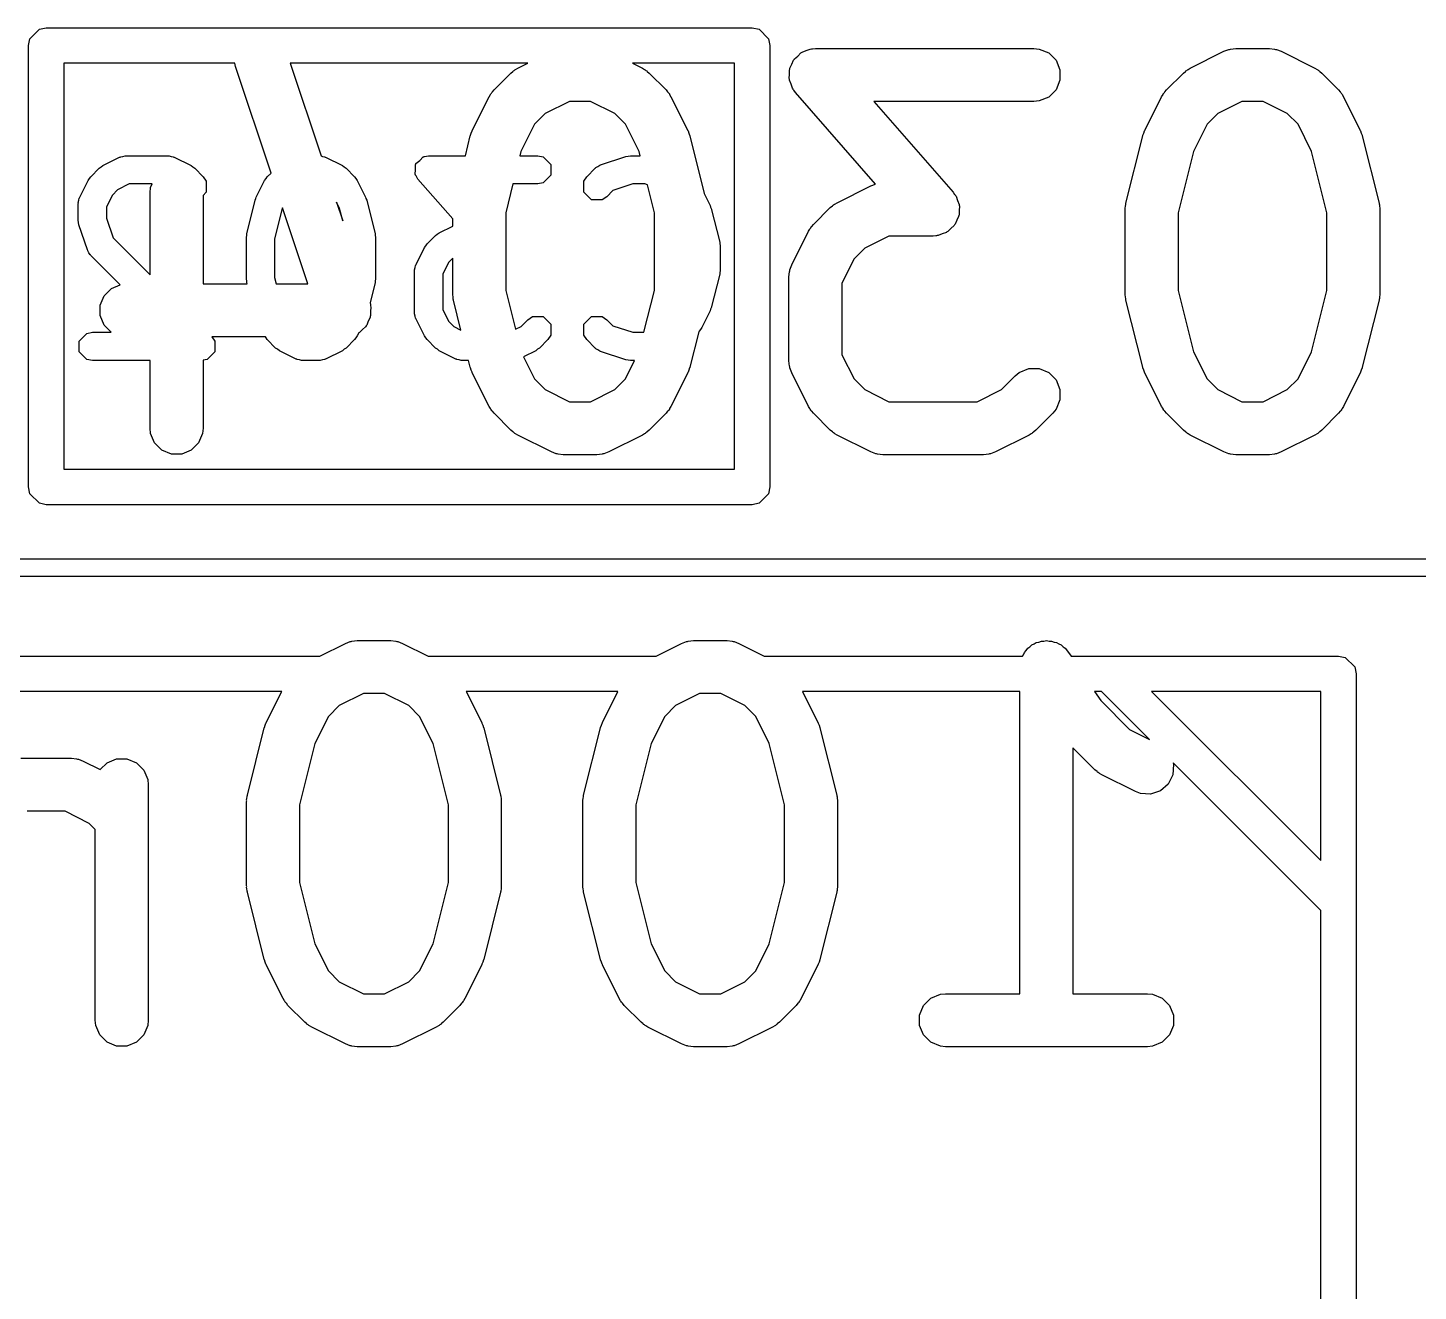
# Model space of a CAD drawing. Header units: inches. Extents: x 0.31 to 2.98, y 0.29 to 1.78.
# Drawn here: x 2.061 to 2.216, y 1.1838 to 1.3246 of the extents above; entities that cross this region are included whole.
import ezdxf

# ---------------------------------------------------------------- set-up
doc = ezdxf.new("R2010")
doc.units = ezdxf.units.IN
doc.header["$MEASUREMENT"] = 0
doc.layers.add('BLACK', color=250, linetype='CONTINUOUS')

msp = doc.modelspace()

# ---------------------------------------------------------------- linework, layer by layer
at = {"layer": 'BLACK', "linetype": 'CONTINUOUS'}
for p, q in [((2.06119, 1.32337), (2.06226, 1.32443)), ((2.06226, 1.32443), (2.06301, 1.32458)), ((2.06301, 1.32458), (2.14175, 1.32458)), ((2.14175, 1.32458), (2.14251, 1.32443)), ((2.14251, 1.32443), (2.14357, 1.32337)), ((2.06104, 1.32261), (2.06119, 1.32337)), ((2.06104, 1.2734), (2.06104, 1.32261)), ((2.14357, 1.32337), (2.14372, 1.32261)), ((2.14372, 1.32261), (2.14372, 1.2734)), ((2.14616, 1.32052), (2.14634, 1.32096)), ((2.14634, 1.32096), (2.14641, 1.32104)), ((2.14641, 1.32104), (2.14646, 1.32112)), ((2.14646, 1.32112), (2.14682, 1.32144)), ((2.14682, 1.32144), (2.14716, 1.32178)), ((2.14716, 1.32178), (2.14725, 1.32182)), ((2.14725, 1.32182), (2.14733, 1.32188)), ((2.14733, 1.32188), (2.14778, 1.32204)), ((2.14778, 1.32204), (2.14822, 1.32222)), ((2.14822, 1.32222), (2.14836, 1.32223)), ((2.14836, 1.32223), (2.14842, 1.32225)), ((2.14842, 1.32225), (2.14849, 1.32225)), ((2.14849, 1.32225), (2.1488, 1.32228)), ((2.1488, 1.32228), (2.17317, 1.32228)), ((2.17317, 1.32228), (2.17375, 1.32222)), ((2.17375, 1.32222), (2.17481, 1.32178)), ((2.17481, 1.32178), (2.17563, 1.32096)), ((2.17563, 1.32096), (2.17607, 1.3199)), ((2.1906, 1.32009), (2.19435, 1.32197)), ((2.19435, 1.32197), (2.19489, 1.32217)), ((2.19489, 1.32217), (2.19499, 1.32218)), ((2.19499, 1.32218), (2.19509, 1.32222)), ((2.19509, 1.32222), (2.19567, 1.32228)), ((2.19567, 1.32228), (2.19942, 1.32228)), ((2.19942, 1.32228), (2.19999, 1.32222)), ((2.19999, 1.32222), (2.20009, 1.32218)), ((2.20009, 1.32218), (2.2002, 1.32217)), ((2.2002, 1.32217), (2.20074, 1.32197)), ((2.20074, 1.32197), (2.20449, 1.32009)), ((2.08404, 1.32065), (2.06498, 1.32065)), ((2.06498, 1.32065), (2.06498, 1.27537)), ((2.08413, 1.32027), (2.08404, 1.32065)), ((2.08809, 1.3084), (2.08413, 1.32027)), ((2.11672, 1.32065), (2.09023, 1.32065)), ((2.09023, 1.32065), (2.09368, 1.3103)), ((2.11296, 1.31766), (2.11484, 1.31954)), ((2.11484, 1.31954), (2.11507, 1.31972)), ((2.11507, 1.31972), (2.11512, 1.31978)), ((2.11512, 1.31978), (2.11521, 1.31984)), ((2.11521, 1.31984), (2.11529, 1.3199)), ((2.11529, 1.3199), (2.11536, 1.31993)), ((2.11536, 1.31993), (2.11561, 1.32009)), ((2.11561, 1.32009), (2.11672, 1.32065)), ((2.12839, 1.32065), (2.1295, 1.32009)), ((2.13978, 1.32065), (2.12839, 1.32065)), ((2.1295, 1.32009), (2.12974, 1.31993)), ((2.12974, 1.31993), (2.12982, 1.3199)), ((2.12982, 1.3199), (2.1299, 1.31984)), ((2.1299, 1.31984), (2.12999, 1.31978)), ((2.12999, 1.31978), (2.13004, 1.31972)), ((2.13004, 1.31972), (2.13026, 1.31954)), ((2.13026, 1.31954), (2.13214, 1.31766)), ((2.13978, 1.27537), (2.13978, 1.32065)), ((2.14587, 1.31894), (2.1459, 1.31942)), ((2.1459, 1.3199), (2.14594, 1.31999)), ((2.1459, 1.31942), (2.1459, 1.3199)), ((2.14594, 1.31999), (2.14595, 1.32009)), ((2.14595, 1.32009), (2.14616, 1.32052)), ((2.17607, 1.3199), (2.17607, 1.31875)), ((2.18796, 1.31766), (2.18983, 1.31954)), ((2.18983, 1.31954), (2.19006, 1.31972)), ((2.19006, 1.31972), (2.19011, 1.31978)), ((2.19011, 1.31978), (2.1902, 1.31984)), ((2.1902, 1.31984), (2.19028, 1.3199)), ((2.19028, 1.3199), (2.19035, 1.31993)), ((2.19035, 1.31993), (2.1906, 1.32009)), ((2.20449, 1.32009), (2.20474, 1.31993)), ((2.20474, 1.31993), (2.20481, 1.3199)), ((2.20481, 1.3199), (2.20489, 1.31984)), ((2.20489, 1.31984), (2.20498, 1.31978)), ((2.20498, 1.31978), (2.20503, 1.31972)), ((2.20503, 1.31972), (2.20525, 1.31954)), ((2.20525, 1.31954), (2.20713, 1.31766)), ((2.1459, 1.31885), (2.14587, 1.31894)), ((2.1459, 1.31875), (2.1459, 1.31885)), ((2.14609, 1.31831), (2.1459, 1.31875)), ((2.14624, 1.31785), (2.14609, 1.31831)), ((2.14632, 1.31774), (2.14624, 1.31785)), ((2.17607, 1.31875), (2.17563, 1.31768)), ((2.11054, 1.31315), (2.11241, 1.3169)), ((2.11241, 1.3169), (2.11257, 1.31714)), ((2.11257, 1.31714), (2.1126, 1.31722)), ((2.1126, 1.31722), (2.11266, 1.3173)), ((2.11266, 1.3173), (2.11272, 1.31739)), ((2.11272, 1.31739), (2.11278, 1.31744)), ((2.11278, 1.31744), (2.11296, 1.31766)), ((2.12137, 1.31637), (2.11868, 1.31502)), ((2.12373, 1.31637), (2.12137, 1.31637)), ((2.12643, 1.31502), (2.12373, 1.31637)), ((2.13214, 1.31766), (2.13232, 1.31744)), ((2.13232, 1.31744), (2.13238, 1.31739)), ((2.13238, 1.31739), (2.13244, 1.3173)), ((2.13244, 1.3173), (2.13251, 1.31722)), ((2.13251, 1.31722), (2.13254, 1.31714)), ((2.13254, 1.31714), (2.13269, 1.3169)), ((2.13269, 1.3169), (2.13457, 1.31315)), ((2.14634, 1.31768), (2.14632, 1.31774)), ((2.1464, 1.31763), (2.14634, 1.31768)), ((2.14658, 1.31738), (2.1464, 1.31763)), ((2.15551, 1.30717), (2.14658, 1.31738)), ((2.17317, 1.31637), (2.15531, 1.31637)), ((2.15531, 1.31637), (2.16414, 1.30627)), ((2.17375, 1.31643), (2.17317, 1.31637)), ((2.17481, 1.31687), (2.17375, 1.31643)), ((2.17563, 1.31768), (2.17481, 1.31687)), ((2.18553, 1.31315), (2.1874, 1.3169)), ((2.1874, 1.3169), (2.18756, 1.31714)), ((2.18756, 1.31714), (2.18759, 1.31722)), ((2.18759, 1.31722), (2.18765, 1.3173)), ((2.18765, 1.3173), (2.18771, 1.31739)), ((2.18771, 1.31739), (2.18777, 1.31744)), ((2.18777, 1.31744), (2.18796, 1.31766)), ((2.19636, 1.31637), (2.19367, 1.31502)), ((2.19872, 1.31637), (2.19636, 1.31637)), ((2.20142, 1.31502), (2.19872, 1.31637)), ((2.20713, 1.31766), (2.20732, 1.31744)), ((2.20732, 1.31744), (2.20737, 1.31739)), ((2.20737, 1.31739), (2.20743, 1.3173)), ((2.20743, 1.3173), (2.2075, 1.31722)), ((2.2075, 1.31722), (2.20753, 1.31714)), ((2.20753, 1.31714), (2.20768, 1.3169)), ((2.20768, 1.3169), (2.20956, 1.31315)), ((2.11868, 1.31502), (2.11748, 1.31383)), ((2.12762, 1.31383), (2.12643, 1.31502)), ((2.19367, 1.31502), (2.19247, 1.31383)), ((2.20261, 1.31383), (2.20142, 1.31502)), ((2.11748, 1.31383), (2.11596, 1.31079)), ((2.12914, 1.31079), (2.12762, 1.31383)), ((2.19247, 1.31383), (2.19095, 1.31079)), ((2.20413, 1.31079), (2.20261, 1.31383)), ((2.10976, 1.31033), (2.11031, 1.31254)), ((2.11031, 1.31254), (2.11033, 1.31258)), ((2.11033, 1.31261), (2.11042, 1.31284)), ((2.11033, 1.31258), (2.11033, 1.31261)), ((2.11042, 1.31284), (2.11051, 1.31309)), ((2.11051, 1.31309), (2.11052, 1.3131)), ((2.11052, 1.3131), (2.11054, 1.31315)), ((2.13457, 1.31315), (2.13458, 1.3131)), ((2.13458, 1.3131), (2.1346, 1.31309)), ((2.1346, 1.31309), (2.13468, 1.31285)), ((2.13468, 1.31285), (2.13477, 1.31261)), ((2.13477, 1.31261), (2.13478, 1.31258)), ((2.13478, 1.31258), (2.13479, 1.31254)), ((2.13479, 1.31254), (2.1364, 1.30611)), ((2.18343, 1.30504), (2.1853, 1.31254)), ((2.1853, 1.31254), (2.18532, 1.31258)), ((2.18532, 1.31261), (2.18541, 1.31284)), ((2.18532, 1.31258), (2.18532, 1.31261)), ((2.18541, 1.31284), (2.1855, 1.31309)), ((2.1855, 1.31309), (2.18551, 1.3131)), ((2.18551, 1.3131), (2.18553, 1.31315)), ((2.20956, 1.31315), (2.20957, 1.3131)), ((2.20957, 1.3131), (2.20959, 1.31309)), ((2.20959, 1.31309), (2.20967, 1.31285)), ((2.20967, 1.31285), (2.20976, 1.31261)), ((2.20976, 1.31261), (2.20977, 1.31258)), ((2.20977, 1.31258), (2.20978, 1.31254)), ((2.20978, 1.31254), (2.21166, 1.30504)), ((2.06934, 1.30922), (2.07121, 1.31016)), ((2.07121, 1.31016), (2.07129, 1.31018)), ((2.07129, 1.31018), (2.07132, 1.31021)), ((2.07132, 1.31021), (2.07156, 1.31025)), ((2.07156, 1.31025), (2.07181, 1.31032)), ((2.07181, 1.31032), (2.07184, 1.31031)), ((2.07184, 1.31031), (2.07192, 1.31033)), ((2.07192, 1.31033), (2.07661, 1.31033)), ((2.07661, 1.31033), (2.07668, 1.31031)), ((2.07668, 1.31031), (2.07672, 1.31032)), ((2.07672, 1.31032), (2.07696, 1.31025)), ((2.07696, 1.31025), (2.07721, 1.31021)), ((2.07721, 1.31021), (2.07723, 1.31018)), ((2.07723, 1.31018), (2.07731, 1.31016)), ((2.07731, 1.31016), (2.07918, 1.30922)), ((2.09368, 1.3103), (2.09383, 1.31025)), ((2.09383, 1.31025), (2.09408, 1.31021)), ((2.09408, 1.31021), (2.09411, 1.31018)), ((2.09411, 1.31018), (2.09418, 1.31016)), ((2.09418, 1.31016), (2.09606, 1.30922)), ((2.10467, 1.30981), (2.10506, 1.31021)), ((2.10506, 1.31021), (2.10513, 1.31022)), ((2.10513, 1.31022), (2.10516, 1.31024)), ((2.10516, 1.31024), (2.10522, 1.31024)), ((2.10522, 1.31024), (2.10566, 1.31033)), ((2.10566, 1.31033), (2.10976, 1.31033)), ((2.11596, 1.31079), (2.11585, 1.31033)), ((2.11585, 1.31033), (2.11785, 1.31033)), ((2.11785, 1.31033), (2.11845, 1.31021)), ((2.11845, 1.31021), (2.1193, 1.30935)), ((2.12485, 1.30931), (2.12766, 1.31024)), ((2.12766, 1.31024), (2.12791, 1.31028)), ((2.12791, 1.31028), (2.12816, 1.31033)), ((2.12816, 1.31033), (2.12926, 1.31033)), ((2.12926, 1.31033), (2.12914, 1.31079)), ((2.19095, 1.31079), (2.18925, 1.30396)), ((2.20584, 1.30396), (2.20413, 1.31079)), ((2.06799, 1.30799), (2.06893, 1.30893)), ((2.06893, 1.30893), (2.06914, 1.30907)), ((2.06914, 1.30907), (2.06934, 1.30922)), ((2.07918, 1.30922), (2.07938, 1.30907)), ((2.07938, 1.30907), (2.07959, 1.30893)), ((2.07959, 1.30893), (2.08053, 1.30799)), ((2.09606, 1.30922), (2.09626, 1.30907)), ((2.09626, 1.30907), (2.09647, 1.30893)), ((2.09647, 1.30893), (2.0974, 1.30799)), ((2.10417, 1.30825), (2.10421, 1.3088)), ((2.10421, 1.30935), (2.10425, 1.30939)), ((2.10421, 1.3088), (2.10421, 1.30935)), ((2.10425, 1.30945), (2.10467, 1.30981)), ((2.10425, 1.30939), (2.10425, 1.30945)), ((2.1193, 1.30935), (2.1193, 1.30815)), ((2.1233, 1.30799), (2.12424, 1.30893)), ((2.12424, 1.30893), (2.1243, 1.30897)), ((2.1243, 1.30897), (2.12432, 1.309)), ((2.12432, 1.309), (2.12454, 1.30913)), ((2.12454, 1.30913), (2.12475, 1.30927)), ((2.12475, 1.30927), (2.12478, 1.30927)), ((2.12478, 1.30927), (2.12485, 1.30931)), ((2.06676, 1.30571), (2.0677, 1.30758)), ((2.0677, 1.30758), (2.06785, 1.30778)), ((2.06785, 1.30778), (2.06799, 1.30799)), ((2.07229, 1.30718), (2.07098, 1.30652)), ((2.07483, 1.30718), (2.07229, 1.30718)), ((2.07466, 1.30678), (2.07483, 1.30718)), ((2.08053, 1.30799), (2.08087, 1.30748)), ((2.08087, 1.30748), (2.08087, 1.30627)), ((2.08645, 1.30571), (2.08738, 1.30758)), ((2.08738, 1.30758), (2.08754, 1.30778)), ((2.08754, 1.30778), (2.08768, 1.30799)), ((2.08768, 1.30799), (2.08809, 1.3084)), ((2.0974, 1.30799), (2.09754, 1.30778)), ((2.09754, 1.30778), (2.0977, 1.30758)), ((2.0977, 1.30758), (2.09864, 1.30571)), ((2.10421, 1.30818), (2.10417, 1.30825)), ((2.10421, 1.30815), (2.10421, 1.30818)), ((2.10426, 1.3081), (2.10421, 1.30815)), ((2.10448, 1.30771), (2.10426, 1.3081)), ((2.10835, 1.30329), (2.10448, 1.30771)), ((2.11506, 1.30718), (2.11426, 1.30396)), ((2.11785, 1.30718), (2.11506, 1.30718)), ((2.11845, 1.3073), (2.11785, 1.30718)), ((2.1193, 1.30815), (2.11845, 1.3073)), ((2.12296, 1.30748), (2.1233, 1.30799)), ((2.12296, 1.30627), (2.12296, 1.30748)), ((2.12842, 1.30718), (2.1262, 1.30644)), ((2.12978, 1.30718), (2.12842, 1.30718)), ((2.13007, 1.30708), (2.12978, 1.30718)), ((2.13085, 1.30396), (2.13007, 1.30708)), ((2.15498, 1.30697), (2.15551, 1.30717)), ((2.06666, 1.30536), (2.06671, 1.3056)), ((2.06671, 1.3056), (2.06674, 1.30563)), ((2.06674, 1.30563), (2.06676, 1.30571)), ((2.0704, 1.30594), (2.06974, 1.30463)), ((2.07098, 1.30652), (2.0704, 1.30594)), ((2.0746, 1.3062), (2.07466, 1.30678)), ((2.0746, 1.29704), (2.0746, 1.3062)), ((2.08087, 1.30627), (2.08051, 1.30591)), ((2.08051, 1.30591), (2.08051, 1.29603)), ((2.08633, 1.30538), (2.0864, 1.30554)), ((2.0864, 1.30554), (2.08645, 1.30571)), ((2.09864, 1.30571), (2.09868, 1.30554)), ((2.09868, 1.30554), (2.09876, 1.30538)), ((2.12381, 1.30542), (2.12296, 1.30627)), ((2.12553, 1.30576), (2.12501, 1.30542)), ((2.1262, 1.30644), (2.12553, 1.30576)), ((2.1364, 1.30611), (2.13707, 1.30477)), ((2.15123, 1.30509), (2.15498, 1.30697)), ((2.16414, 1.30627), (2.16432, 1.30602)), ((2.16432, 1.30602), (2.16438, 1.30597)), ((2.16438, 1.30597), (2.1644, 1.30591)), ((2.1644, 1.30591), (2.16448, 1.3058)), ((2.16448, 1.3058), (2.16463, 1.30535)), ((2.06659, 1.305), (2.06661, 1.30508)), ((2.06659, 1.30313), (2.06659, 1.305)), ((2.0666, 1.30511), (2.06666, 1.30536)), ((2.06661, 1.30508), (2.0666, 1.30511)), ((2.06974, 1.30463), (2.06974, 1.30338)), ((2.08539, 1.30163), (2.08633, 1.30538)), ((2.08934, 1.30445), (2.08849, 1.30106)), ((2.08938, 1.30453), (2.08934, 1.30445)), ((2.09221, 1.29603), (2.08938, 1.30453)), ((2.09574, 1.30445), (2.0954, 1.30514)), ((2.0954, 1.30514), (2.09609, 1.30307)), ((2.09609, 1.30307), (2.09574, 1.30445)), ((2.09876, 1.30538), (2.09969, 1.30163)), ((2.11426, 1.30396), (2.11426, 1.29532)), ((2.12501, 1.30542), (2.12381, 1.30542)), ((2.13085, 1.29532), (2.13085, 1.30396)), ((2.13707, 1.30477), (2.13711, 1.3046)), ((2.13711, 1.3046), (2.13719, 1.30445)), ((2.13719, 1.30445), (2.13813, 1.3007)), ((2.14859, 1.30266), (2.15046, 1.30454)), ((2.15046, 1.30454), (2.15069, 1.30473)), ((2.15069, 1.30473), (2.15074, 1.30478)), ((2.15074, 1.30478), (2.15083, 1.30484)), ((2.15083, 1.30484), (2.15091, 1.30491)), ((2.15091, 1.30491), (2.15098, 1.30494)), ((2.15098, 1.30494), (2.15123, 1.30509)), ((2.16463, 1.30535), (2.16482, 1.3049)), ((2.16482, 1.3049), (2.16482, 1.3048)), ((2.16482, 1.3048), (2.16485, 1.30471)), ((2.16485, 1.30471), (2.16482, 1.30423)), ((2.16482, 1.30423), (2.16482, 1.30375)), ((2.18334, 1.30447), (2.18338, 1.30469)), ((2.18335, 1.30443), (2.18334, 1.30447)), ((2.18334, 1.30433), (2.18335, 1.30443)), ((2.18334, 1.29495), (2.18334, 1.30433)), ((2.18338, 1.30469), (2.1834, 1.3049)), ((2.1834, 1.3049), (2.18341, 1.30494)), ((2.18341, 1.30494), (2.18343, 1.30504)), ((2.18925, 1.30396), (2.18925, 1.29532)), ((2.20584, 1.29532), (2.20584, 1.30396)), ((2.21166, 1.30504), (2.21167, 1.30494)), ((2.21167, 1.30494), (2.21169, 1.3049)), ((2.21169, 1.3049), (2.21171, 1.30469)), ((2.21171, 1.30469), (2.21174, 1.30447)), ((2.21174, 1.30447), (2.21173, 1.30443)), ((2.21173, 1.30443), (2.21174, 1.30433)), ((2.21174, 1.30433), (2.21174, 1.29495)), ((2.06664, 1.30288), (2.06659, 1.30313)), ((2.06667, 1.30263), (2.06664, 1.30288)), ((2.06761, 1.29982), (2.06667, 1.30263)), ((2.06974, 1.30338), (2.07048, 1.30116)), ((2.10683, 1.30172), (2.10835, 1.30248)), ((2.10835, 1.30248), (2.10835, 1.30329)), ((2.14828, 1.3023), (2.14834, 1.30239)), ((2.14834, 1.30239), (2.1484, 1.30244)), ((2.1484, 1.30244), (2.14859, 1.30266)), ((2.16426, 1.30253), (2.1639, 1.30221)), ((2.16431, 1.30262), (2.16426, 1.30253)), ((2.16438, 1.30269), (2.16431, 1.30262)), ((2.16456, 1.30313), (2.16438, 1.30269)), ((2.16477, 1.30356), (2.16456, 1.30313)), ((2.16478, 1.30366), (2.16477, 1.30356)), ((2.16482, 1.30375), (2.16478, 1.30366)), ((2.07048, 1.30116), (2.0746, 1.29704)), ((2.08534, 1.30125), (2.08538, 1.30144)), ((2.08534, 1.29656), (2.08534, 1.30125)), ((2.08538, 1.30144), (2.08539, 1.30163)), ((2.08849, 1.30106), (2.08849, 1.29676)), ((2.09969, 1.30163), (2.0997, 1.30144)), ((2.0997, 1.30144), (2.09974, 1.30125)), ((2.09974, 1.30125), (2.09974, 1.29656)), ((2.10549, 1.30049), (2.10643, 1.30143)), ((2.10643, 1.30143), (2.10663, 1.30157)), ((2.10663, 1.30157), (2.10683, 1.30172)), ((2.14616, 1.29815), (2.14803, 1.3019)), ((2.14803, 1.3019), (2.14819, 1.30215)), ((2.14819, 1.30215), (2.14822, 1.30222)), ((2.14822, 1.30222), (2.14828, 1.3023)), ((2.15699, 1.30137), (2.1543, 1.30002)), ((2.16192, 1.30137), (2.15699, 1.30137)), ((2.16223, 1.3014), (2.16192, 1.30137)), ((2.1623, 1.3014), (2.16223, 1.3014)), ((2.16236, 1.30142), (2.1623, 1.3014)), ((2.1625, 1.30143), (2.16236, 1.30142)), ((2.16294, 1.30161), (2.1625, 1.30143)), ((2.1634, 1.30177), (2.16294, 1.30161)), ((2.16347, 1.30183), (2.1634, 1.30177)), ((2.16356, 1.30187), (2.16347, 1.30183)), ((2.1639, 1.30221), (2.16356, 1.30187)), ((2.06765, 1.29975), (2.06761, 1.29982)), ((2.06765, 1.29971), (2.06765, 1.29975)), ((2.06779, 1.2995), (2.06765, 1.29971)), ((2.06792, 1.29928), (2.06779, 1.2995)), ((2.06795, 1.29927), (2.06792, 1.29928)), ((2.06799, 1.2992), (2.06795, 1.29927)), ((2.10426, 1.29821), (2.10519, 1.30008)), ((2.10519, 1.30008), (2.10535, 1.30028)), ((2.10535, 1.30028), (2.10549, 1.30049)), ((2.13813, 1.3007), (2.13813, 1.3005)), ((2.13813, 1.3005), (2.13817, 1.30031)), ((2.13817, 1.30031), (2.13817, 1.2975)), ((2.1543, 1.30002), (2.1531, 1.29883)), ((2.07126, 1.29593), (2.06799, 1.2992)), ((2.10409, 1.29761), (2.10416, 1.29786)), ((2.10416, 1.29786), (2.10421, 1.2981)), ((2.10421, 1.2981), (2.10423, 1.29813)), ((2.10423, 1.29813), (2.10426, 1.29821)), ((2.1079, 1.29844), (2.10724, 1.29713)), ((2.10835, 1.2989), (2.1079, 1.29844)), ((2.10835, 1.29495), (2.10835, 1.2989)), ((2.14595, 1.29761), (2.14616, 1.29815)), ((2.1531, 1.29883), (2.15175, 1.29613)), ((2.08538, 1.29638), (2.08534, 1.29656)), ((2.08539, 1.29618), (2.08538, 1.29638)), ((2.08543, 1.29603), (2.08539, 1.29618)), ((2.08849, 1.29676), (2.08867, 1.29603)), ((2.09969, 1.29618), (2.09913, 1.29392)), ((2.0997, 1.29638), (2.09969, 1.29618)), ((2.09974, 1.29656), (2.0997, 1.29638)), ((2.1041, 1.29758), (2.10409, 1.29761)), ((2.10409, 1.2975), (2.1041, 1.29758)), ((2.10409, 1.29281), (2.10409, 1.2975)), ((2.10724, 1.29713), (2.10724, 1.29319)), ((2.13813, 1.29712), (2.13719, 1.29337)), ((2.13817, 1.2975), (2.13813, 1.29731)), ((2.13813, 1.29731), (2.13813, 1.29712)), ((2.14585, 1.29683), (2.1459, 1.2974)), ((2.14585, 1.28745), (2.14585, 1.29683)), ((2.1459, 1.2974), (2.14594, 1.2975)), ((2.14594, 1.2975), (2.14595, 1.29761)), ((2.06904, 1.29365), (2.06948, 1.29472)), ((2.06948, 1.29472), (2.07029, 1.29553)), ((2.07029, 1.29553), (2.07126, 1.29593)), ((2.08051, 1.29603), (2.08543, 1.29603)), ((2.08867, 1.29603), (2.09221, 1.29603)), ((2.10836, 1.29485), (2.10835, 1.29495)), ((2.10835, 1.29481), (2.10836, 1.29485)), ((2.10839, 1.29459), (2.10835, 1.29481)), ((2.10841, 1.29438), (2.10839, 1.29459)), ((2.11426, 1.29532), (2.11534, 1.29098)), ((2.12968, 1.29064), (2.13085, 1.29532)), ((2.15175, 1.29613), (2.15175, 1.28815)), ((2.18335, 1.29485), (2.18334, 1.29495)), ((2.18334, 1.29481), (2.18335, 1.29485)), ((2.18338, 1.29459), (2.18334, 1.29481)), ((2.1834, 1.29438), (2.18338, 1.29459)), ((2.18925, 1.29532), (2.19095, 1.28848)), ((2.20413, 1.28848), (2.20584, 1.29532)), ((2.21171, 1.29459), (2.21169, 1.29438)), ((2.21174, 1.29481), (2.21171, 1.29459)), ((2.21174, 1.29495), (2.21173, 1.29485)), ((2.21173, 1.29485), (2.21174, 1.29481)), ((2.06904, 1.2925), (2.06904, 1.29365)), ((2.09913, 1.29392), (2.09917, 1.29373)), ((2.09917, 1.29373), (2.0992, 1.29365)), ((2.0992, 1.29365), (2.0992, 1.29359)), ((2.0992, 1.29359), (2.09923, 1.29345)), ((2.09923, 1.29345), (2.0992, 1.29298)), ((2.10724, 1.29319), (2.1079, 1.29187)), ((2.10842, 1.29434), (2.10841, 1.29438)), ((2.10844, 1.29424), (2.10842, 1.29434)), ((2.10927, 1.2909), (2.10844, 1.29424)), ((2.13707, 1.29305), (2.13613, 1.29117)), ((2.13711, 1.29321), (2.13707, 1.29305)), ((2.13719, 1.29337), (2.13711, 1.29321)), ((2.18341, 1.29434), (2.1834, 1.29438)), ((2.18343, 1.29424), (2.18341, 1.29434)), ((2.1853, 1.28674), (2.18343, 1.29424)), ((2.21166, 1.29424), (2.20978, 1.28674)), ((2.21167, 1.29434), (2.21166, 1.29424)), ((2.21169, 1.29438), (2.21167, 1.29434)), ((2.06948, 1.29144), (2.06904, 1.2925)), ((2.09894, 1.29187), (2.09876, 1.29144)), ((2.09915, 1.2923), (2.09894, 1.29187)), ((2.09916, 1.2924), (2.09915, 1.2923)), ((2.0992, 1.2925), (2.09916, 1.2924)), ((2.0992, 1.29298), (2.0992, 1.2925)), ((2.1041, 1.29274), (2.10409, 1.29281)), ((2.10409, 1.2927), (2.1041, 1.29274)), ((2.10416, 1.29246), (2.10409, 1.2927)), ((2.10421, 1.29221), (2.10416, 1.29246)), ((2.10423, 1.29219), (2.10421, 1.29221)), ((2.10426, 1.29211), (2.10423, 1.29219)), ((2.10519, 1.29024), (2.10426, 1.29211)), ((2.1079, 1.29187), (2.10847, 1.2913)), ((2.11598, 1.2913), (2.11674, 1.29205)), ((2.11674, 1.29205), (2.11725, 1.29239)), ((2.11725, 1.29239), (2.11845, 1.29239)), ((2.11845, 1.29239), (2.1193, 1.29154)), ((2.1193, 1.29154), (2.1193, 1.29034)), ((2.12296, 1.29154), (2.12381, 1.29239)), ((2.12296, 1.29034), (2.12296, 1.29154)), ((2.12381, 1.29239), (2.12501, 1.29239)), ((2.12501, 1.29239), (2.12553, 1.29205)), ((2.12553, 1.29205), (2.1262, 1.29138)), ((2.06671, 1.28967), (2.06757, 1.29052)), ((2.06757, 1.29052), (2.06817, 1.29064)), ((2.06817, 1.29064), (2.07028, 1.29064)), ((2.07028, 1.29064), (2.06948, 1.29144)), ((2.08747, 1.29012), (2.0815, 1.29012)), ((2.0815, 1.29012), (2.08181, 1.28967)), ((2.08754, 1.29004), (2.08747, 1.29012)), ((2.08768, 1.28983), (2.08754, 1.29004)), ((2.09754, 1.29004), (2.0974, 1.28983)), ((2.0977, 1.29024), (2.09754, 1.29004)), ((2.09788, 1.29059), (2.0977, 1.29024)), ((2.09795, 1.29062), (2.09788, 1.29059)), ((2.09828, 1.29096), (2.09795, 1.29062)), ((2.09864, 1.29127), (2.09828, 1.29096)), ((2.09869, 1.29136), (2.09864, 1.29127)), ((2.09876, 1.29144), (2.09869, 1.29136)), ((2.10535, 1.29004), (2.10519, 1.29024)), ((2.10549, 1.28983), (2.10535, 1.29004)), ((2.10847, 1.2913), (2.10927, 1.2909)), ((2.11534, 1.29098), (2.11598, 1.2913)), ((2.1193, 1.29034), (2.11896, 1.28983)), ((2.1233, 1.28983), (2.12296, 1.29034)), ((2.1262, 1.29138), (2.12842, 1.29064)), ((2.12842, 1.29064), (2.12968, 1.29064)), ((2.13578, 1.29071), (2.13479, 1.28674)), ((2.13584, 1.29076), (2.13578, 1.29071)), ((2.13598, 1.29097), (2.13584, 1.29076)), ((2.13613, 1.29117), (2.13598, 1.29097)), ((2.06671, 1.28846), (2.06671, 1.28967)), ((2.06757, 1.28761), (2.06671, 1.28846)), ((2.08181, 1.28846), (2.08096, 1.28761)), ((2.08181, 1.28967), (2.08181, 1.28846)), ((2.08861, 1.28889), (2.08768, 1.28983)), ((2.08883, 1.28875), (2.08861, 1.28889)), ((2.08902, 1.28859), (2.08883, 1.28875)), ((2.0909, 1.28766), (2.08902, 1.28859)), ((2.09606, 1.28859), (2.09418, 1.28766)), ((2.09626, 1.28875), (2.09606, 1.28859)), ((2.09647, 1.28889), (2.09626, 1.28875)), ((2.0974, 1.28983), (2.09647, 1.28889)), ((2.10643, 1.28889), (2.10549, 1.28983)), ((2.10664, 1.28875), (2.10643, 1.28889)), ((2.10683, 1.28859), (2.10664, 1.28875)), ((2.10871, 1.28766), (2.10683, 1.28859)), ((2.11762, 1.28859), (2.11625, 1.28791)), ((2.11782, 1.28875), (2.11762, 1.28859)), ((2.11803, 1.28889), (2.11782, 1.28875)), ((2.11896, 1.28983), (2.11803, 1.28889)), ((2.12424, 1.28889), (2.1233, 1.28983)), ((2.1243, 1.28885), (2.12424, 1.28889)), ((2.12432, 1.28881), (2.1243, 1.28885)), ((2.12454, 1.28869), (2.12432, 1.28881)), ((2.12475, 1.28855), (2.12454, 1.28869)), ((2.12478, 1.28855), (2.12475, 1.28855)), ((2.12485, 1.28851), (2.12478, 1.28855)), ((2.12766, 1.28757), (2.12485, 1.28851)), ((2.19095, 1.28848), (2.19247, 1.28545)), ((2.20261, 1.28545), (2.20413, 1.28848)), ((2.06817, 1.28749), (2.06757, 1.28761)), ((2.0746, 1.28749), (2.06817, 1.28749)), ((2.0746, 1.27995), (2.0746, 1.28749)), ((2.08096, 1.28761), (2.08051, 1.28752)), ((2.08051, 1.28752), (2.08051, 1.27995)), ((2.08096, 1.28761), (2.08096, 1.28761)), ((2.09098, 1.28764), (2.0909, 1.28766)), ((2.091, 1.28761), (2.09098, 1.28764)), ((2.09125, 1.28756), (2.091, 1.28761)), ((2.09149, 1.28749), (2.09125, 1.28756)), ((2.09153, 1.28751), (2.09149, 1.28749)), ((2.0916, 1.28749), (2.09153, 1.28751)), ((2.09348, 1.28749), (2.0916, 1.28749)), ((2.09356, 1.28751), (2.09348, 1.28749)), ((2.09359, 1.28749), (2.09356, 1.28751)), ((2.09383, 1.28756), (2.09359, 1.28749)), ((2.09408, 1.28761), (2.09383, 1.28756)), ((2.09411, 1.28764), (2.09408, 1.28761)), ((2.09418, 1.28766), (2.09411, 1.28764)), ((2.10879, 1.28764), (2.10871, 1.28766)), ((2.10881, 1.28761), (2.10879, 1.28764)), ((2.10906, 1.28756), (2.10881, 1.28761)), ((2.1093, 1.28749), (2.10906, 1.28756)), ((2.10934, 1.28751), (2.1093, 1.28749)), ((2.10941, 1.28749), (2.10934, 1.28751)), ((2.11013, 1.28749), (2.10941, 1.28749)), ((2.11031, 1.28674), (2.11013, 1.28749)), ((2.11625, 1.28791), (2.11748, 1.28545)), ((2.12762, 1.28545), (2.12864, 1.28749)), ((2.12791, 1.28754), (2.12766, 1.28757)), ((2.12816, 1.28749), (2.12791, 1.28754)), ((2.12864, 1.28749), (2.12816, 1.28749)), ((2.1459, 1.28688), (2.14585, 1.28745)), ((2.14594, 1.28678), (2.1459, 1.28688)), ((2.15175, 1.28815), (2.1531, 1.28545)), ((2.11033, 1.28669), (2.11031, 1.28674)), ((2.11033, 1.28667), (2.11033, 1.28669)), ((2.11042, 1.28643), (2.11033, 1.28667)), ((2.11051, 1.28619), (2.11042, 1.28643)), ((2.11052, 1.28618), (2.11051, 1.28619)), ((2.11054, 1.28613), (2.11052, 1.28618)), ((2.11241, 1.28238), (2.11054, 1.28613)), ((2.11748, 1.28545), (2.11868, 1.28426)), ((2.12643, 1.28426), (2.12762, 1.28545)), ((2.13457, 1.28613), (2.13269, 1.28238)), ((2.13458, 1.28618), (2.13457, 1.28613)), ((2.1346, 1.28619), (2.13458, 1.28618)), ((2.13468, 1.28643), (2.1346, 1.28619)), ((2.13477, 1.28667), (2.13468, 1.28643)), ((2.13478, 1.28669), (2.13477, 1.28667)), ((2.13479, 1.28674), (2.13478, 1.28669)), ((2.14595, 1.28667), (2.14594, 1.28678)), ((2.14616, 1.28613), (2.14595, 1.28667)), ((2.14803, 1.28238), (2.14616, 1.28613)), ((2.1531, 1.28545), (2.1543, 1.28426)), ((2.16955, 1.28426), (2.17108, 1.28579)), ((2.17108, 1.28579), (2.17153, 1.28616)), ((2.17153, 1.28616), (2.17259, 1.2866)), ((2.17259, 1.2866), (2.17375, 1.2866)), ((2.17375, 1.2866), (2.17481, 1.28616)), ((2.17481, 1.28616), (2.17563, 1.28534)), ((2.17563, 1.28534), (2.17607, 1.28428)), ((2.18532, 1.28669), (2.1853, 1.28674)), ((2.18532, 1.28667), (2.18532, 1.28669)), ((2.18541, 1.28643), (2.18532, 1.28667)), ((2.1855, 1.28619), (2.18541, 1.28643)), ((2.18551, 1.28618), (2.1855, 1.28619)), ((2.18553, 1.28613), (2.18551, 1.28618)), ((2.1874, 1.28238), (2.18553, 1.28613)), ((2.19247, 1.28545), (2.19367, 1.28426)), ((2.20142, 1.28426), (2.20261, 1.28545)), ((2.20956, 1.28613), (2.20768, 1.28238)), ((2.20957, 1.28618), (2.20956, 1.28613)), ((2.20959, 1.28619), (2.20957, 1.28618)), ((2.20967, 1.28643), (2.20959, 1.28619)), ((2.20976, 1.28667), (2.20967, 1.28643)), ((2.20977, 1.28669), (2.20976, 1.28667)), ((2.20978, 1.28674), (2.20977, 1.28669)), ((2.11868, 1.28426), (2.12137, 1.28291)), ((2.12373, 1.28291), (2.12643, 1.28426)), ((2.1543, 1.28426), (2.15699, 1.28291)), ((2.16685, 1.28291), (2.16955, 1.28426)), ((2.17607, 1.28428), (2.17607, 1.28313)), ((2.19367, 1.28426), (2.19636, 1.28291)), ((2.19872, 1.28291), (2.20142, 1.28426)), ((2.11257, 1.28214), (2.11241, 1.28238)), ((2.12137, 1.28291), (2.12373, 1.28291)), ((2.13269, 1.28238), (2.13254, 1.28214)), ((2.14819, 1.28214), (2.14803, 1.28238)), ((2.15699, 1.28291), (2.16685, 1.28291)), ((2.17607, 1.28313), (2.17563, 1.28206)), ((2.18756, 1.28214), (2.1874, 1.28238)), ((2.19636, 1.28291), (2.19872, 1.28291)), ((2.20768, 1.28238), (2.20753, 1.28214)), ((2.1126, 1.28206), (2.11257, 1.28214)), ((2.11266, 1.28198), (2.1126, 1.28206)), ((2.11272, 1.28189), (2.11266, 1.28198)), ((2.11278, 1.28184), (2.11272, 1.28189)), ((2.11296, 1.28162), (2.11278, 1.28184)), ((2.11484, 1.27974), (2.11296, 1.28162)), ((2.13214, 1.28162), (2.13026, 1.27974)), ((2.13232, 1.28184), (2.13214, 1.28162)), ((2.13238, 1.28189), (2.13232, 1.28184)), ((2.13244, 1.28198), (2.13238, 1.28189)), ((2.13251, 1.28206), (2.13244, 1.28198)), ((2.13254, 1.28214), (2.13251, 1.28206)), ((2.14822, 1.28206), (2.14819, 1.28214)), ((2.14828, 1.28198), (2.14822, 1.28206)), ((2.14834, 1.28189), (2.14828, 1.28198)), ((2.1484, 1.28184), (2.14834, 1.28189)), ((2.14859, 1.28162), (2.1484, 1.28184)), ((2.15046, 1.27974), (2.14859, 1.28162)), ((2.17526, 1.28162), (2.17338, 1.27974)), ((2.17563, 1.28206), (2.17526, 1.28162)), ((2.18759, 1.28206), (2.18756, 1.28214)), ((2.18765, 1.28198), (2.18759, 1.28206)), ((2.18771, 1.28189), (2.18765, 1.28198)), ((2.18777, 1.28184), (2.18771, 1.28189)), ((2.18796, 1.28162), (2.18777, 1.28184)), ((2.18983, 1.27974), (2.18796, 1.28162)), ((2.20713, 1.28162), (2.20525, 1.27974)), ((2.20732, 1.28184), (2.20713, 1.28162)), ((2.20737, 1.28189), (2.20732, 1.28184)), ((2.20743, 1.28198), (2.20737, 1.28189)), ((2.2075, 1.28206), (2.20743, 1.28198)), ((2.20753, 1.28214), (2.2075, 1.28206)), ((2.07466, 1.27938), (2.0746, 1.27995)), ((2.0751, 1.27831), (2.07466, 1.27938)), ((2.08045, 1.27938), (2.08001, 1.27831)), ((2.08051, 1.27995), (2.08045, 1.27938)), ((2.11507, 1.27956), (2.11484, 1.27974)), ((2.11512, 1.2795), (2.11507, 1.27956)), ((2.11521, 1.27944), (2.11512, 1.2795)), ((2.11529, 1.27937), (2.11521, 1.27944)), ((2.11536, 1.27934), (2.11529, 1.27937)), ((2.11561, 1.27919), (2.11536, 1.27934)), ((2.11936, 1.27731), (2.11561, 1.27919)), ((2.1295, 1.27919), (2.12575, 1.27731)), ((2.12974, 1.27934), (2.1295, 1.27919)), ((2.12982, 1.27937), (2.12974, 1.27934)), ((2.1299, 1.27944), (2.12982, 1.27937)), ((2.12999, 1.2795), (2.1299, 1.27944)), ((2.13004, 1.27956), (2.12999, 1.2795)), ((2.13026, 1.27974), (2.13004, 1.27956)), ((2.15069, 1.27956), (2.15046, 1.27974)), ((2.15074, 1.2795), (2.15069, 1.27956)), ((2.15083, 1.27944), (2.15074, 1.2795)), ((2.15091, 1.27937), (2.15083, 1.27944)), ((2.15098, 1.27934), (2.15091, 1.27937)), ((2.15123, 1.27919), (2.15098, 1.27934)), ((2.15498, 1.27731), (2.15123, 1.27919)), ((2.17262, 1.27919), (2.16887, 1.27731)), ((2.17286, 1.27934), (2.17262, 1.27919)), ((2.17294, 1.27937), (2.17286, 1.27934)), ((2.17302, 1.27944), (2.17294, 1.27937)), ((2.17311, 1.2795), (2.17302, 1.27944)), ((2.17316, 1.27956), (2.17311, 1.2795)), ((2.17338, 1.27974), (2.17316, 1.27956)), ((2.19006, 1.27956), (2.18983, 1.27974)), ((2.19011, 1.2795), (2.19006, 1.27956)), ((2.1902, 1.27944), (2.19011, 1.2795)), ((2.19028, 1.27937), (2.1902, 1.27944)), ((2.19035, 1.27934), (2.19028, 1.27937)), ((2.1906, 1.27919), (2.19035, 1.27934)), ((2.19435, 1.27731), (2.1906, 1.27919)), ((2.20449, 1.27919), (2.20074, 1.27731)), ((2.20474, 1.27934), (2.20449, 1.27919)), ((2.20481, 1.27937), (2.20474, 1.27934)), ((2.20489, 1.27944), (2.20481, 1.27937)), ((2.20498, 1.2795), (2.20489, 1.27944)), ((2.20503, 1.27956), (2.20498, 1.2795)), ((2.20525, 1.27974), (2.20503, 1.27956)), ((2.07592, 1.2775), (2.0751, 1.27831)), ((2.08001, 1.27831), (2.0792, 1.2775)), ((2.07698, 1.27706), (2.07592, 1.2775)), ((2.07813, 1.27706), (2.07698, 1.27706)), ((2.0792, 1.2775), (2.07813, 1.27706)), ((2.1199, 1.27711), (2.11936, 1.27731)), ((2.12, 1.2771), (2.1199, 1.27711)), ((2.1201, 1.27706), (2.12, 1.2771)), ((2.12068, 1.277), (2.1201, 1.27706)), ((2.12443, 1.277), (2.12068, 1.277)), ((2.125, 1.27706), (2.12443, 1.277)), ((2.1251, 1.2771), (2.125, 1.27706)), ((2.12521, 1.27711), (2.1251, 1.2771)), ((2.12575, 1.27731), (2.12521, 1.27711)), ((2.15552, 1.27711), (2.15498, 1.27731)), ((2.15562, 1.2771), (2.15552, 1.27711)), ((2.15572, 1.27706), (2.15562, 1.2771)), ((2.1563, 1.277), (2.15572, 1.27706)), ((2.16755, 1.277), (2.1563, 1.277)), ((2.16812, 1.27706), (2.16755, 1.277)), ((2.16822, 1.2771), (2.16812, 1.27706)), ((2.16833, 1.27711), (2.16822, 1.2771)), ((2.16887, 1.27731), (2.16833, 1.27711)), ((2.19489, 1.27711), (2.19435, 1.27731)), ((2.19499, 1.2771), (2.19489, 1.27711)), ((2.19509, 1.27706), (2.19499, 1.2771)), ((2.19567, 1.277), (2.19509, 1.27706)), ((2.19942, 1.277), (2.19567, 1.277)), ((2.19999, 1.27706), (2.19942, 1.277)), ((2.20009, 1.2771), (2.19999, 1.27706)), ((2.2002, 1.27711), (2.20009, 1.2771)), ((2.20074, 1.27731), (2.2002, 1.27711)), ((2.06498, 1.27537), (2.13978, 1.27537)), ((2.06119, 1.27265), (2.06104, 1.2734)), ((2.14372, 1.2734), (2.14357, 1.27265)), ((2.06226, 1.27158), (2.06119, 1.27265)), ((2.06301, 1.27143), (2.06226, 1.27158)), ((2.14175, 1.27143), (2.06301, 1.27143)), ((2.14251, 1.27158), (2.14175, 1.27143)), ((2.14357, 1.27265), (2.14251, 1.27158)), ((1.96597, 1.26538), (2.27502, 1.26538)), ((2.27404, 1.26341), (1.96695, 1.26341)), ((2.09354, 1.25455), (2.09638, 1.25597)), ((2.09638, 1.25597), (2.09692, 1.25618)), ((2.09692, 1.25618), (2.09702, 1.25619)), ((2.09702, 1.25619), (2.09712, 1.25623)), ((2.09712, 1.25623), (2.0977, 1.25628)), ((2.0977, 1.25628), (2.10145, 1.25628)), ((2.10145, 1.25628), (2.10202, 1.25623)), ((2.10202, 1.25623), (2.10212, 1.25619)), ((2.10212, 1.25619), (2.10223, 1.25618)), ((2.10223, 1.25618), (2.10277, 1.25597)), ((2.10277, 1.25597), (2.1056, 1.25455)), ((2.13104, 1.25455), (2.13387, 1.25597)), ((2.13387, 1.25597), (2.13441, 1.25618)), ((2.13441, 1.25618), (2.13452, 1.25619)), ((2.13452, 1.25619), (2.13462, 1.25623)), ((2.13462, 1.25623), (2.13519, 1.25628)), ((2.13519, 1.25628), (2.13894, 1.25628)), ((2.13894, 1.25628), (2.13952, 1.25623)), ((2.13952, 1.25623), (2.13962, 1.25619)), ((2.13962, 1.25619), (2.13972, 1.25618)), ((2.13972, 1.25618), (2.14026, 1.25597)), ((2.14026, 1.25597), (2.1431, 1.25455)), ((2.17292, 1.25579), (2.17319, 1.2559)), ((2.17319, 1.2559), (2.17343, 1.25606)), ((2.17343, 1.25606), (2.17372, 1.25612)), ((2.17372, 1.25612), (2.17399, 1.25623)), ((2.17399, 1.25623), (2.17428, 1.25623)), ((2.17428, 1.25623), (2.17456, 1.25628)), ((2.17456, 1.25628), (2.17485, 1.25623)), ((2.17485, 1.25623), (2.17514, 1.25623)), ((2.17514, 1.25623), (2.17541, 1.25611)), ((2.17541, 1.25611), (2.17569, 1.25606)), ((2.17569, 1.25606), (2.17593, 1.2559)), ((2.17593, 1.2559), (2.1762, 1.25579)), ((2.03846, 1.25455), (2.09354, 1.25455)), ((2.1056, 1.25455), (2.13104, 1.25455)), ((2.1431, 1.25455), (2.1719, 1.25455)), ((2.1719, 1.25455), (2.172, 1.2547)), ((2.172, 1.2547), (2.17211, 1.25497)), ((2.17211, 1.25497), (2.17231, 1.25518)), ((2.17231, 1.25518), (2.17248, 1.25542)), ((2.17248, 1.25542), (2.17272, 1.25558)), ((2.17272, 1.25558), (2.17292, 1.25579)), ((2.1762, 1.25579), (2.17641, 1.25558)), ((2.17641, 1.25558), (2.17665, 1.25542)), ((2.17665, 1.25542), (2.17701, 1.25497)), ((2.17701, 1.25497), (2.17702, 1.25497)), ((2.17702, 1.25497), (2.17702, 1.25497)), ((2.17702, 1.25497), (2.17702, 1.25497)), ((2.17702, 1.25497), (2.1773, 1.25455)), ((2.1773, 1.25455), (2.20711, 1.25455)), ((2.20711, 1.25455), (2.20786, 1.2544)), ((2.20786, 1.2544), (2.20893, 1.25334)), ((2.20893, 1.25334), (2.20908, 1.25258)), ((2.20908, 1.25258), (2.20908, 1.05573)), ((2.08929, 1.25062), (2.03878, 1.25062)), ((2.08756, 1.24715), (2.08929, 1.25062)), ((2.09839, 1.25038), (2.0957, 1.24903)), ((2.10075, 1.25038), (2.09839, 1.25038)), ((2.10345, 1.24903), (2.10075, 1.25038)), ((2.12678, 1.25062), (2.10985, 1.25062)), ((2.10985, 1.25062), (2.11159, 1.24715)), ((2.12505, 1.24715), (2.12678, 1.25062)), ((2.13589, 1.25038), (2.13319, 1.24903)), ((2.13824, 1.25038), (2.13589, 1.25038)), ((2.14094, 1.24903), (2.13824, 1.25038)), ((2.14735, 1.25062), (2.14908, 1.24715)), ((2.17161, 1.25062), (2.14735, 1.25062)), ((2.17161, 1.21691), (2.17161, 1.25062)), ((2.17992, 1.25062), (2.18061, 1.24959)), ((2.1807, 1.25062), (2.17992, 1.25062)), ((2.18606, 1.24526), (2.1807, 1.25062)), ((2.18627, 1.25062), (2.20514, 1.23175)), ((2.20514, 1.25062), (2.18627, 1.25062)), ((2.20514, 1.23175), (2.20514, 1.25062)), ((2.0957, 1.24903), (2.0945, 1.24783)), ((2.10464, 1.24783), (2.10345, 1.24903)), ((2.13319, 1.24903), (2.13199, 1.24783)), ((2.14214, 1.24783), (2.14094, 1.24903)), ((2.18061, 1.24959), (2.18381, 1.24638)), ((2.08546, 1.23905), (2.08733, 1.24655)), ((2.08733, 1.24655), (2.08735, 1.24659)), ((2.08735, 1.24661), (2.08744, 1.24685)), ((2.08735, 1.24659), (2.08735, 1.24661)), ((2.08744, 1.24685), (2.08753, 1.24709)), ((2.08753, 1.24709), (2.08754, 1.24711)), ((2.08754, 1.24711), (2.08756, 1.24715)), ((2.0945, 1.24783), (2.09298, 1.2448)), ((2.10616, 1.2448), (2.10464, 1.24783)), ((2.11159, 1.24715), (2.1116, 1.24711)), ((2.1116, 1.24711), (2.11161, 1.24709)), ((2.11161, 1.24709), (2.1117, 1.24685)), ((2.1117, 1.24685), (2.11179, 1.24661)), ((2.11179, 1.24661), (2.11179, 1.24659)), ((2.11179, 1.24659), (2.11181, 1.24655)), ((2.11181, 1.24655), (2.11368, 1.23905)), ((2.12295, 1.23905), (2.12483, 1.24655)), ((2.12483, 1.24655), (2.12484, 1.24659)), ((2.12484, 1.24661), (2.12494, 1.24685)), ((2.12484, 1.24659), (2.12484, 1.24661)), ((2.12494, 1.24685), (2.12502, 1.24709)), ((2.12502, 1.24709), (2.12504, 1.24711)), ((2.12504, 1.24711), (2.12505, 1.24715)), ((2.13199, 1.24783), (2.13048, 1.2448)), ((2.14365, 1.2448), (2.14214, 1.24783)), ((2.14908, 1.24715), (2.1491, 1.24711)), ((2.1491, 1.24711), (2.14911, 1.24709)), ((2.14911, 1.24709), (2.1492, 1.24685)), ((2.1492, 1.24685), (2.14929, 1.24661)), ((2.14929, 1.24661), (2.14929, 1.24659)), ((2.14929, 1.24659), (2.1493, 1.24655)), ((2.1493, 1.24655), (2.15118, 1.23905)), ((2.18381, 1.24638), (2.18606, 1.24526)), ((2.09298, 1.2448), (2.09128, 1.23797)), ((2.10787, 1.23797), (2.10616, 1.2448)), ((2.13048, 1.2448), (2.12877, 1.23797)), ((2.14536, 1.23797), (2.14365, 1.2448)), ((2.17997, 1.24187), (2.17751, 1.24433)), ((2.17751, 1.24433), (2.17751, 1.21691)), ((2.0602, 1.24316), (2.06583, 1.24316)), ((2.06583, 1.24316), (2.0664, 1.2431)), ((2.0664, 1.2431), (2.0665, 1.24306)), ((2.0665, 1.24306), (2.06661, 1.24305)), ((2.06661, 1.24305), (2.06715, 1.24285)), ((2.06715, 1.24285), (2.06905, 1.2419)), ((2.06905, 1.2419), (2.06981, 1.24266)), ((2.06981, 1.24266), (2.07087, 1.2431)), ((2.07087, 1.2431), (2.07203, 1.2431)), ((2.07203, 1.2431), (2.07309, 1.24266)), ((2.07309, 1.24266), (2.0739, 1.24185)), ((2.18874, 1.24245), (2.18866, 1.2413)), ((2.20514, 1.22618), (2.18868, 1.24264)), ((2.18868, 1.24264), (2.18874, 1.24245)), ((2.0739, 1.24185), (2.07435, 1.24078)), ((2.07435, 1.24078), (2.0744, 1.24021)), ((2.1802, 1.24168), (2.17997, 1.24187)), ((2.18025, 1.24162), (2.1802, 1.24168)), ((2.18034, 1.24157), (2.18025, 1.24162)), ((2.18042, 1.2415), (2.18034, 1.24157)), ((2.18049, 1.24147), (2.18042, 1.2415)), ((2.18074, 1.24132), (2.18049, 1.24147)), ((2.18449, 1.23944), (2.18074, 1.24132)), ((2.18866, 1.2413), (2.18814, 1.24027)), ((2.0744, 1.24021), (2.0744, 1.21396)), ((2.08541, 1.23869), (2.08543, 1.23891)), ((2.08543, 1.23891), (2.08544, 1.23895)), ((2.08544, 1.23895), (2.08546, 1.23905)), ((2.11368, 1.23905), (2.1137, 1.23895)), ((2.1137, 1.23895), (2.11372, 1.23891)), ((2.11372, 1.23891), (2.11374, 1.23869)), ((2.1229, 1.23869), (2.12292, 1.23891)), ((2.12292, 1.23891), (2.12294, 1.23895)), ((2.12294, 1.23895), (2.12295, 1.23905)), ((2.15118, 1.23905), (2.15119, 1.23895)), ((2.15119, 1.23895), (2.15121, 1.23891)), ((2.15121, 1.23891), (2.15123, 1.23869)), ((2.18503, 1.23923), (2.18449, 1.23944)), ((2.18618, 1.23915), (2.18503, 1.23923)), ((2.18727, 1.23952), (2.18618, 1.23915)), ((2.18814, 1.24027), (2.18727, 1.23952)), ((2.06513, 1.23725), (2.0609, 1.23725)), ((2.06783, 1.23591), (2.06513, 1.23725)), ((2.08537, 1.23848), (2.08541, 1.23869)), ((2.08538, 1.23843), (2.08537, 1.23848)), ((2.08537, 1.23833), (2.08538, 1.23843)), ((2.08537, 1.22896), (2.08537, 1.23833)), ((2.09128, 1.23797), (2.09128, 1.22932)), ((2.10787, 1.22932), (2.10787, 1.23797)), ((2.11374, 1.23869), (2.11377, 1.23848)), ((2.11377, 1.23848), (2.11376, 1.23843)), ((2.11376, 1.23843), (2.11377, 1.23833)), ((2.11377, 1.23833), (2.11377, 1.22896)), ((2.12287, 1.23848), (2.1229, 1.23869)), ((2.12287, 1.23843), (2.12287, 1.23848)), ((2.12287, 1.23833), (2.12287, 1.23843)), ((2.12287, 1.22896), (2.12287, 1.23833)), ((2.12877, 1.23797), (2.12877, 1.22932)), ((2.14536, 1.22932), (2.14536, 1.23797)), ((2.15123, 1.23869), (2.15126, 1.23848)), ((2.15126, 1.23848), (2.15126, 1.23843)), ((2.15126, 1.23843), (2.15127, 1.23833)), ((2.15127, 1.23833), (2.15127, 1.22896)), ((2.0685, 1.23523), (2.06783, 1.23591)), ((2.0685, 1.21396), (2.0685, 1.23523)), ((2.08538, 1.22886), (2.08537, 1.22896)), ((2.08537, 1.22881), (2.08538, 1.22886)), ((2.08541, 1.2286), (2.08537, 1.22881)), ((2.08543, 1.22838), (2.08541, 1.2286)), ((2.08544, 1.22834), (2.08543, 1.22838)), ((2.08546, 1.22824), (2.08544, 1.22834)), ((2.08733, 1.22074), (2.08546, 1.22824)), ((2.09128, 1.22932), (2.09298, 1.22249)), ((2.10616, 1.22249), (2.10787, 1.22932)), ((2.11368, 1.22824), (2.11181, 1.22074)), ((2.1137, 1.22834), (2.11368, 1.22824)), ((2.11372, 1.22838), (2.1137, 1.22834)), ((2.11374, 1.2286), (2.11372, 1.22838)), ((2.11377, 1.22881), (2.11374, 1.2286)), ((2.11377, 1.22896), (2.11376, 1.22886)), ((2.11376, 1.22886), (2.11377, 1.22881)), ((2.12287, 1.22886), (2.12287, 1.22896)), ((2.12287, 1.22881), (2.12287, 1.22886)), ((2.1229, 1.2286), (2.12287, 1.22881)), ((2.12292, 1.22838), (2.1229, 1.2286)), ((2.12294, 1.22834), (2.12292, 1.22838)), ((2.12295, 1.22824), (2.12294, 1.22834)), ((2.12483, 1.22074), (2.12295, 1.22824)), ((2.12877, 1.22932), (2.13048, 1.22249)), ((2.14365, 1.22249), (2.14536, 1.22932)), ((2.15118, 1.22824), (2.1493, 1.22074)), ((2.15119, 1.22834), (2.15118, 1.22824)), ((2.15121, 1.22838), (2.15119, 1.22834)), ((2.15123, 1.2286), (2.15121, 1.22838)), ((2.15126, 1.22881), (2.15123, 1.2286)), ((2.15127, 1.22896), (2.15126, 1.22886)), ((2.15126, 1.22886), (2.15126, 1.22881)), ((2.20514, 1.0577), (2.20514, 1.22618)), ((2.09298, 1.22249), (2.0945, 1.21946)), ((2.10464, 1.21946), (2.10616, 1.22249)), ((2.13048, 1.22249), (2.13199, 1.21946)), ((2.14214, 1.21946), (2.14365, 1.22249)), ((2.08735, 1.2207), (2.08733, 1.22074)), ((2.08735, 1.22068), (2.08735, 1.2207)), ((2.08744, 1.22044), (2.08735, 1.22068)), ((2.08753, 1.2202), (2.08744, 1.22044)), ((2.08754, 1.22018), (2.08753, 1.2202)), ((2.08756, 1.22014), (2.08754, 1.22018)), ((2.1116, 1.22018), (2.11159, 1.22014)), ((2.11161, 1.2202), (2.1116, 1.22018)), ((2.1117, 1.22044), (2.11161, 1.2202)), ((2.11179, 1.22068), (2.1117, 1.22044)), ((2.11181, 1.22074), (2.11179, 1.2207)), ((2.11179, 1.2207), (2.11179, 1.22068)), ((2.12484, 1.2207), (2.12483, 1.22074)), ((2.12484, 1.22068), (2.12484, 1.2207)), ((2.12494, 1.22044), (2.12484, 1.22068)), ((2.12502, 1.2202), (2.12494, 1.22044)), ((2.12504, 1.22018), (2.12502, 1.2202)), ((2.12505, 1.22014), (2.12504, 1.22018)), ((2.1491, 1.22018), (2.14908, 1.22014)), ((2.14911, 1.2202), (2.1491, 1.22018)), ((2.1492, 1.22044), (2.14911, 1.2202)), ((2.14929, 1.22068), (2.1492, 1.22044)), ((2.1493, 1.22074), (2.14929, 1.2207)), ((2.14929, 1.2207), (2.14929, 1.22068)), ((2.08943, 1.21639), (2.08756, 1.22014)), ((2.0945, 1.21946), (2.0957, 1.21826)), ((2.10345, 1.21826), (2.10464, 1.21946)), ((2.11159, 1.22014), (2.10971, 1.21639)), ((2.12693, 1.21639), (2.12505, 1.22014)), ((2.13199, 1.21946), (2.13319, 1.21826)), ((2.14094, 1.21826), (2.14214, 1.21946)), ((2.14908, 1.22014), (2.14721, 1.21639)), ((2.0957, 1.21826), (2.09839, 1.21691)), ((2.10075, 1.21691), (2.10345, 1.21826)), ((2.13319, 1.21826), (2.13589, 1.21691)), ((2.13824, 1.21691), (2.14094, 1.21826)), ((2.08959, 1.21614), (2.08943, 1.21639)), ((2.08962, 1.21607), (2.08959, 1.21614)), ((2.08968, 1.21599), (2.08962, 1.21607)), ((2.08974, 1.2159), (2.08968, 1.21599)), ((2.0898, 1.21585), (2.08974, 1.2159)), ((2.08998, 1.21562), (2.0898, 1.21585)), ((2.09186, 1.21375), (2.08998, 1.21562)), ((2.09839, 1.21691), (2.10075, 1.21691)), ((2.10916, 1.21562), (2.10728, 1.21375)), ((2.10934, 1.21585), (2.10916, 1.21562)), ((2.1094, 1.2159), (2.10934, 1.21585)), ((2.10946, 1.21599), (2.1094, 1.2159)), ((2.10953, 1.21607), (2.10946, 1.21599)), ((2.10956, 1.21614), (2.10953, 1.21607)), ((2.10971, 1.21639), (2.10956, 1.21614)), ((2.12708, 1.21614), (2.12693, 1.21639)), ((2.12711, 1.21607), (2.12708, 1.21614)), ((2.12718, 1.21599), (2.12711, 1.21607)), ((2.12723, 1.2159), (2.12718, 1.21599)), ((2.12729, 1.21585), (2.12723, 1.2159)), ((2.12748, 1.21562), (2.12729, 1.21585)), ((2.12935, 1.21375), (2.12748, 1.21562)), ((2.13589, 1.21691), (2.13824, 1.21691)), ((2.14665, 1.21562), (2.14478, 1.21375)), ((2.14684, 1.21585), (2.14665, 1.21562)), ((2.1469, 1.2159), (2.14684, 1.21585)), ((2.14695, 1.21599), (2.1469, 1.2159)), ((2.14702, 1.21607), (2.14695, 1.21599)), ((2.14705, 1.21614), (2.14702, 1.21607)), ((2.14721, 1.21639), (2.14705, 1.21614)), ((2.16042, 1.21454), (2.16086, 1.2156)), ((2.16086, 1.2156), (2.16167, 1.21642)), ((2.16167, 1.21642), (2.16274, 1.21686)), ((2.16274, 1.21686), (2.16331, 1.21691)), ((2.16331, 1.21691), (2.17161, 1.21691)), ((2.17751, 1.21691), (2.18581, 1.21691)), ((2.18581, 1.21691), (2.18639, 1.21686)), ((2.18639, 1.21686), (2.18745, 1.21642)), ((2.18745, 1.21642), (2.18827, 1.2156)), ((2.18827, 1.2156), (2.18871, 1.21454)), ((2.16042, 1.21338), (2.16042, 1.21454)), ((2.18871, 1.21454), (2.18871, 1.21338)), ((2.06855, 1.21338), (2.0685, 1.21396)), ((2.06899, 1.21232), (2.06855, 1.21338)), ((2.07435, 1.21338), (2.0739, 1.21232)), ((2.0744, 1.21396), (2.07435, 1.21338)), ((2.09209, 1.21356), (2.09186, 1.21375)), ((2.09214, 1.2135), (2.09209, 1.21356)), ((2.09223, 1.21345), (2.09214, 1.2135)), ((2.09231, 1.21338), (2.09223, 1.21345)), ((2.09238, 1.21335), (2.09231, 1.21338)), ((2.09263, 1.21319), (2.09238, 1.21335)), ((2.09638, 1.21132), (2.09263, 1.21319)), ((2.10652, 1.21319), (2.10277, 1.21132)), ((2.10676, 1.21335), (2.10652, 1.21319)), ((2.10684, 1.21338), (2.10676, 1.21335)), ((2.10692, 1.21345), (2.10684, 1.21338)), ((2.10701, 1.2135), (2.10692, 1.21345)), ((2.10706, 1.21356), (2.10701, 1.2135)), ((2.10728, 1.21375), (2.10706, 1.21356)), ((2.12958, 1.21356), (2.12935, 1.21375)), ((2.12963, 1.2135), (2.12958, 1.21356)), ((2.12972, 1.21345), (2.12963, 1.2135)), ((2.1298, 1.21338), (2.12972, 1.21345)), ((2.12987, 1.21335), (2.1298, 1.21338)), ((2.13012, 1.21319), (2.12987, 1.21335)), ((2.13387, 1.21132), (2.13012, 1.21319)), ((2.14401, 1.21319), (2.14026, 1.21132)), ((2.14426, 1.21335), (2.14401, 1.21319)), ((2.14433, 1.21338), (2.14426, 1.21335)), ((2.14441, 1.21345), (2.14433, 1.21338)), ((2.1445, 1.2135), (2.14441, 1.21345)), ((2.14455, 1.21356), (2.1445, 1.2135)), ((2.14478, 1.21375), (2.14455, 1.21356)), ((2.16086, 1.21232), (2.16042, 1.21338)), ((2.18871, 1.21338), (2.18827, 1.21232)), ((2.06981, 1.21151), (2.06899, 1.21232)), ((2.07087, 1.21106), (2.06981, 1.21151)), ((2.07203, 1.21106), (2.07087, 1.21106)), ((2.07309, 1.21151), (2.07203, 1.21106)), ((2.0739, 1.21232), (2.07309, 1.21151)), ((2.09692, 1.21111), (2.09638, 1.21132)), ((2.09702, 1.2111), (2.09692, 1.21111)), ((2.09712, 1.21106), (2.09702, 1.2111)), ((2.0977, 1.21101), (2.09712, 1.21106)), ((2.10145, 1.21101), (2.0977, 1.21101)), ((2.10202, 1.21106), (2.10145, 1.21101)), ((2.10212, 1.2111), (2.10202, 1.21106)), ((2.10223, 1.21111), (2.10212, 1.2111)), ((2.10277, 1.21132), (2.10223, 1.21111)), ((2.13441, 1.21111), (2.13387, 1.21132)), ((2.13452, 1.2111), (2.13441, 1.21111)), ((2.13462, 1.21106), (2.13452, 1.2111)), ((2.13519, 1.21101), (2.13462, 1.21106)), ((2.13894, 1.21101), (2.13519, 1.21101)), ((2.13952, 1.21106), (2.13894, 1.21101)), ((2.13962, 1.2111), (2.13952, 1.21106)), ((2.13972, 1.21111), (2.13962, 1.2111)), ((2.14026, 1.21132), (2.13972, 1.21111)), ((2.16167, 1.21151), (2.16086, 1.21232)), ((2.16274, 1.21106), (2.16167, 1.21151)), ((2.16331, 1.21101), (2.16274, 1.21106)), ((2.18581, 1.21101), (2.16331, 1.21101)), ((2.18639, 1.21106), (2.18581, 1.21101)), ((2.18745, 1.21151), (2.18639, 1.21106)), ((2.18827, 1.21232), (2.18745, 1.21151))]:
    msp.add_line(p, q, dxfattribs=at)

doc.saveas('drawing.dxf')
